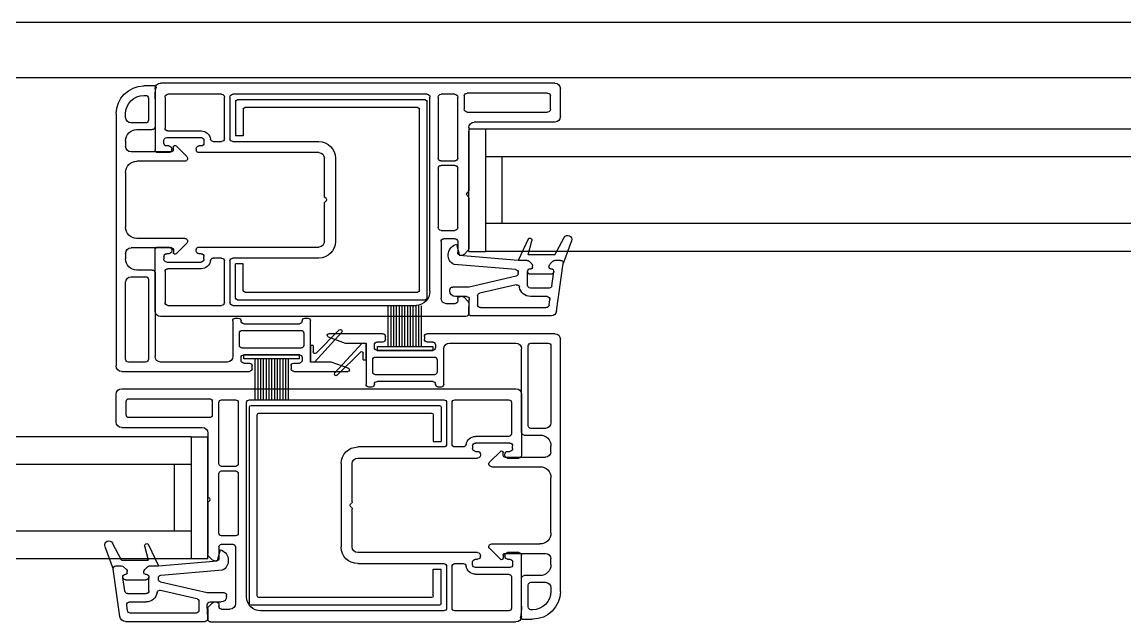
# Model space of a CAD drawing. Header units: millimetres. Extents: x -33000 to 294000, y 0 to 42408.
# Drawn here: x 197279.3 to 197477.9, y 12041.6 to 12149.6 of the extents above; entities that cross this region are included whole.
import ezdxf

# ---------------------------------------------------------------- set-up
doc = ezdxf.new("R2010")
doc.units = ezdxf.units.MM
doc.header["$LTSCALE"] = 50
doc.layers.add('arch', color=8, linetype='Continuous')

# ---------------------------------------------------------------- blocks, each defined once
blk = doc.blocks.new('A$C310D5BF5')
for p, q in [((1418, 0), (52, 0)), ((696, -11), (767, -11)), ((768.1, -11.5), (770, -11.5)), ((695, -17), (695, -12)), ((696.8, -15.7), (696.8, -13.3)), ((697.3, -12.8), (711.8, -12.8)), ((712.3, -13.3), (712.3, -15.7)), ((713.5, -24.5), (713.5, -13.5)), ((714, -13), (716.5, -13)), ((717, -13.5), (717, -24.5)), ((718.5, -48.5), (718.5, -13.5)), ((719, -13), (754, -13)), ((754.5, -13.5), (754.5, -21)), ((755.5, -21), (755.5, -13.5)), ((756, -13), (765.7, -13)), ((766.2, -13.5), (766.2, -19.1)), ((768, -12), (768, -23)), ((768, -13.82), (768, -18.85)), ((769.2, -13.7), (769.2, -17.65)), ((770, -13.2), (769.7, -13.2)), ((719, -49.7), (719, -14.3)), ((719.3, -14), (753.2, -14)), ((720.4, -48.3), (720.4, -15.7)), ((720.7, -15.4), (751.8, -15.4)), ((752.1, -15.7), (752.1, -20.5)), ((753.5, -14.3), (753.5, -20.5)), ((711.8, -16.2), (697.3, -16.2)), ((773.3, -17.15), (773.3, -16.5)), ((775, -16.5), (775, -61.9)), ((696, -18), (710.5, -18)), ((711.5, -19), (711.5, -30.38)), ((765.7, -19.6), (759.7, -19.6)), ((771.3, -19.35), (768.5, -19.35)), ((769.7, -18.15), (772.3, -18.15)), ((754, -21.5), (738.5, -21.5)), ((752.1, -20.5), (753.5, -20.5)), ((757.52, -21.5), (756, -21.5)), ((759.2, -21.3), (759.2, -21.8)), ((765.9, -20.8), (759.7, -20.8)), ((766.4, -21.8), (766.4, -21.3)), ((773.3, -21.35), (773.3, -22.35)), ((738.5, -23.5), (760.1, -23.5)), ((759.7, -22.3), (760.1, -22.3)), ((760.6, -22.8), (760.6, -23)), ((764.19, -22.29), (762.28, -24.2)), ((764.7, -23.05), (764.7, -22.5)), ((765, -23), (765, -22.8)), ((765, -23.35), (772.3, -23.35)), ((765.5, -22.3), (765.9, -22.3)), ((765.5, -23.5), (767.5, -23.5)), ((716.5, -25), (714, -25)), ((714, -25.8), (716.5, -25.8)), ((735.5, -24.5), (735.5, -39.5)), ((737.5, -31.38), (737.5, -24.5)), ((762.63, -25.05), (771.3, -25.05)), ((713.5, -37), (713.5, -26.3)), ((717, -26.3), (717, -37)), ((773.3, -27.05), (773.3, -36.95)), ((711.5, -31.62), (711.5, -40.79)), ((711.79, -30.79), (711.59, -30.59)), ((711.79, -31.21), (711.59, -31.41)), ((737.21, -31.79), (737.41, -31.59)), ((737.21, -32.21), (737.41, -32.41)), ((737.5, -39.5), (737.5, -32.62)), ((716.5, -37.5), (714, -37.5)), ((692.99, -39.39), (694.48, -43.47)), ((695.98, -41.9), (694.33, -38.79)), ((700.82, -41.9), (700.14, -39.37)), ((700.83, -39.11), (702.6, -42.9)), ((713.5, -39.5), (713.5, -41.5)), ((714, -39), (716, -39)), ((716.5, -39.5), (716.5, -49.7)), ((762.63, -38.95), (771.3, -38.95)), ((711.65, -41.15), (712.35, -41.85)), ((713.73, -40), (713.2, -42)), ((760.1, -40.5), (738.5, -40.5)), ((759.7, -41.7), (760.1, -41.7)), ((760.6, -41.2), (760.6, -41)), ((764.19, -41.71), (762.28, -39.8)), ((764.7, -40.95), (764.7, -41.5)), ((765, -40.65), (772.3, -40.65)), ((765, -41), (765, -41.2)), ((767.5, -40.5), (765.5, -40.5)), ((765.5, -41.7), (765.9, -41.7)), ((768, -52), (768, -41)), ((773.3, -41.65), (773.3, -42.65)), ((695.68, -52.04), (694.48, -43.47)), ((694.97, -42.9), (695.99, -42.9)), ((694.97, -42.9), (695.99, -42.9)), ((695.98, -41.9), (700.82, -41.9)), ((696.85, -43.55), (696.34, -43.05)), ((696.85, -43.55), (696.34, -43.05)), ((700.14, -43.55), (700.65, -43.05)), ((700.14, -43.55), (700.65, -43.05)), ((701, -42.9), (702.6, -42.9)), ((701, -42.9), (702.6, -42.9)), ((702.6, -42.9), (713.2, -42)), ((703.05, -44.57), (714.14, -43.63)), ((712.71, -42), (713, -42)), ((738.5, -42.5), (754, -42.5)), ((752.1, -43.5), (753.5, -43.5)), ((752.1, -48.3), (752.1, -43.5)), ((753.5, -49.7), (753.5, -43.5)), ((754.5, -43), (754.5, -50.5)), ((755.5, -50.5), (755.5, -43)), ((756, -42.5), (757.52, -42.5)), ((759.2, -42.7), (759.2, -42.2)), ((765.9, -43.2), (759.7, -43.2)), ((766.4, -42.2), (766.4, -42.7)), ((696.55, -47.47), (696.2, -44.97)), ((696.7, -44.4), (696.8, -44.4)), ((696.7, -44.4), (696.8, -44.4)), ((696.7, -45.4), (700.4, -45.4)), ((697, -44.2), (697, -43.91)), ((697, -44.2), (697, -43.91)), ((700, -44.2), (700, -43.91)), ((700, -44.2), (700, -43.91)), ((700.2, -44.4), (700.4, -44.4)), ((700.2, -44.4), (700.4, -44.4)), ((700.9, -47.4), (700.9, -44.9)), ((702.6, -45.27), (702.6, -45.07)), ((759.7, -44.4), (765.7, -44.4)), ((766.2, -44.9), (766.2, -50.5)), ((768, -45.15), (768, -60.2)), ((768.5, -44.65), (771.3, -44.65)), ((702.98, -45.76), (711.4, -47.7)), ((702.98, -47.3), (709.51, -48.8)), ((769.2, -46.35), (769.2, -60.7)), ((772.3, -45.85), (769.7, -45.85)), ((773.3, -60.7), (773.3, -46.85)), ((697.05, -47.9), (700.4, -47.9)), ((697.4, -49.4), (700.4, -49.4)), ((709.9, -49.29), (709.9, -50.9)), ((711.4, -47.7), (714.4, -47.7)), ((712.35, -49.55), (711.65, -50.25)), ((711.91, -49.4), (713.9, -49.4)), ((712.71, -49.4), (713, -49.4)), ((714.9, -48.4), (714.9, -48.2)), ((751.8, -48.6), (720.7, -48.6)), ((697.04, -50.97), (696.9, -49.97)), ((709.4, -51.4), (697.54, -51.4)), ((711.5, -52.38), (711.41, -49.92)), ((711.5, -50.61), (711.5, -52.5)), ((713.5, -49.9), (713.5, -50.2)), ((714, -50.7), (715.5, -50.7)), ((753.2, -50), (719.3, -50)), ((754, -51), (721, -51)), ((765.7, -51), (756, -51)), ((696.67, -52.9), (711, -52.9)), ((712, -53), (767, -53)), ((741, -53.3), (740.5, -53.3)), ((753.5, -53.3), (753, -53.3)), ((740, -61.2), (740, -53.8)), ((752.3, -55.5), (741.7, -55.5)), ((752, -54.3), (742, -54.3)), ((754, -53.8), (754, -60.2)), ((695, -102.5), (695, -57.1)), ((696, -56.1), (719, -56.1)), ((719.5, -56.6), (719.5, -57.1)), ((726.5, -57.1), (726.5, -56.6)), ((727, -56.1), (736.7, -56.1)), ((736.8, -56.68), (733.73, -57.8)), ((741.2, -56), (741.2, -58.2)), ((752.8, -58.2), (752.8, -56)), ((696.7, -58.3), (696.7, -72.15)), ((700.3, -57.8), (697.2, -57.8)), ((700.8, -72.65), (700.8, -58.3)), ((702, -73.85), (702, -58.8)), ((715, -57.8), (703, -57.8)), ((716, -65.2), (716, -58.8)), ((717.5, -58.1), (717.5, -58.6)), ((718, -57.6), (719, -57.6)), ((718, -59.1), (728, -59.1)), ((727, -57.6), (728, -57.6)), ((728.5, -58.6), (728.5, -58.1)), ((730, -57.8), (730, -65.2)), ((733.73, -57.8), (730, -57.8)), ((741.7, -58.7), (752.3, -58.7)), ((717.2, -60.8), (717.2, -63)), ((728.3, -60.3), (717.7, -60.3)), ((728.8, -63), (728.8, -60.8)), ((733.2, -62.32), (736.27, -61.2)), ((736.27, -61.2), (740, -61.2)), ((741.5, -60.4), (741.5, -60.9)), ((752, -59.9), (742, -59.9)), ((743, -61.4), (742, -61.4)), ((752, -61.4), (751, -61.4)), ((752.5, -60.9), (752.5, -60.4)), ((755, -61.2), (767, -61.2)), ((769.7, -61.2), (772.8, -61.2)), ((717.7, -63.5), (728.3, -63.5)), ((743, -62.9), (733.3, -62.9)), ((743.5, -61.9), (743.5, -62.4)), ((750.5, -62.4), (750.5, -61.9)), ((774, -62.9), (751, -62.9)), ((718, -64.7), (728, -64.7)), ((702, -67), (702, -78)), ((774, -66), (703, -66)), ((716.5, -65.7), (717, -65.7)), ((729, -65.7), (729.5, -65.7)), ((775, -72), (775, -67)), ((703.8, -68.5), (703.8, -74.1)), ((714, -68), (704.3, -68)), ((714.5, -76), (714.5, -68.5)), ((715.5, -68.5), (715.5, -76)), ((751, -68), (716, -68)), ((716.5, -69.3), (716.5, -75.5)), ((750.7, -69), (716.8, -69)), ((751, -104.7), (751, -69.3)), ((751.5, -103.5), (751.5, -68.5)), ((753, -68.5), (753, -79.5)), ((756, -68), (753.5, -68)), ((756.5, -79.5), (756.5, -68.5)), ((757.7, -68.3), (757.7, -70.7)), ((772.7, -67.8), (758.2, -67.8)), ((773.2, -70.7), (773.2, -68.3)), ((717.9, -70.7), (717.9, -75.5)), ((749.3, -70.4), (718.2, -70.4)), ((749.6, -103.3), (749.6, -70.7)), ((758.2, -71.2), (772.7, -71.2)), ((697.7, -73.15), (700.3, -73.15)), ((774, -73), (759.5, -73)), ((701.5, -74.35), (698.7, -74.35)), ((704.3, -74.6), (710.3, -74.6)), ((758.5, -74), (758.5, -85.38)), ((696.7, -77.35), (696.7, -76.35)), ((703.6, -76.8), (703.6, -76.3)), ((704.1, -75.8), (710.3, -75.8)), ((704.5, -77.3), (704.1, -77.3)), ((705.81, -77.29), (707.72, -79.2)), ((710.3, -77.3), (709.9, -77.3)), ((710.8, -76.3), (710.8, -76.8)), ((712.48, -76.5), (714, -76.5)), ((716, -76.5), (731.5, -76.5)), ((717.9, -75.5), (716.5, -75.5)), ((705, -78.35), (697.7, -78.35)), ((704.5, -78.5), (702.5, -78.5)), ((705, -78), (705, -77.8)), ((705.3, -78.05), (705.3, -77.5)), ((709.4, -77.8), (709.4, -78)), ((731.5, -78.5), (709.9, -78.5)), ((707.37, -80.05), (698.7, -80.05)), ((732.5, -86.38), (732.5, -79.5)), ((734.5, -79.5), (734.5, -94.5)), ((753, -81.3), (753, -92)), ((753.5, -80), (756, -80)), ((756, -80.8), (753.5, -80.8)), ((756.5, -92), (756.5, -81.3)), ((696.7, -91.95), (696.7, -82.05)), ((732.79, -86.79), (732.59, -86.59)), ((732.79, -87.21), (732.59, -87.41)), ((758.21, -85.79), (758.41, -85.59)), ((758.21, -86.21), (758.41, -86.41)), ((758.5, -86.62), (758.5, -95.79)), ((732.5, -94.5), (732.5, -87.62)), ((753.5, -92.5), (756, -92.5)), ((707.37, -93.95), (698.7, -93.95)), ((705.81, -96.71), (707.72, -94.8)), ((753.5, -94.5), (753.5, -104.7)), ((756, -94), (754, -94)), ((756.27, -95), (756.8, -97)), ((756.5, -94.5), (756.5, -96.5)), ((769.17, -94.11), (767.4, -97.9)), ((769.18, -96.9), (769.86, -94.37)), ((774.02, -96.9), (775.67, -93.79)), ((777.01, -94.39), (775.52, -98.47)), ((696.7, -97.65), (696.7, -96.65)), ((705, -95.65), (697.7, -95.65)), ((702, -107), (702, -96)), ((702.5, -95.5), (704.5, -95.5)), ((703.6, -97.2), (703.6, -97.7)), ((704.5, -96.7), (704.1, -96.7)), ((705, -96), (705, -96.2)), ((705.3, -95.95), (705.3, -96.5)), ((709.4, -96.2), (709.4, -96)), ((709.9, -95.5), (731.5, -95.5)), ((710.3, -96.7), (709.9, -96.7)), ((710.8, -97.7), (710.8, -97.2)), ((767.4, -97.9), (756.8, -97)), ((757.29, -97), (757, -97)), ((758.35, -96.15), (757.65, -96.85)), ((774.02, -96.9), (769.18, -96.9)), ((704.1, -98.2), (710.3, -98.2)), ((714, -97.5), (712.48, -97.5)), ((714.5, -105.5), (714.5, -98)), ((715.5, -98), (715.5, -105.5)), ((731.5, -97.5), (716, -97.5)), ((717.9, -98.5), (716.5, -98.5)), ((716.5, -104.7), (716.5, -98.5)), ((717.9, -103.3), (717.9, -98.5)), ((766.95, -99.57), (755.86, -98.63)), ((769, -97.9), (767.4, -97.9)), ((769, -97.9), (767.4, -97.9)), ((769.86, -98.55), (769.35, -98.05)), ((769.86, -98.55), (769.35, -98.05)), ((770, -99.2), (770, -98.91)), ((770, -99.2), (770, -98.91)), ((773, -99.2), (773, -98.91)), ((773, -99.2), (773, -98.91)), ((773.15, -98.55), (773.66, -98.05)), ((773.15, -98.55), (773.66, -98.05)), ((775.03, -97.9), (774.01, -97.9)), ((775.03, -97.9), (774.01, -97.9)), ((774.32, -107.04), (775.52, -98.47)), ((700.3, -100.85), (697.7, -100.85)), ((698.7, -99.65), (701.5, -99.65)), ((702, -105.18), (702, -100.15)), ((703.8, -99.9), (703.8, -105.5)), ((710.3, -99.4), (704.3, -99.4)), ((767.02, -100.76), (758.6, -102.7)), ((767.4, -100.27), (767.4, -100.07)), ((769.1, -102.4), (769.1, -99.9)), ((769.8, -99.4), (769.6, -99.4)), ((769.8, -99.4), (769.6, -99.4)), ((773.3, -100.4), (769.6, -100.4)), ((773.3, -99.4), (773.2, -99.4)), ((773.3, -99.4), (773.2, -99.4)), ((773.45, -102.47), (773.8, -99.97)), ((696.7, -101.85), (696.7, -102.5)), ((700.8, -105.3), (700.8, -101.35)), ((755.1, -103.4), (755.1, -103.2)), ((758.6, -102.7), (755.6, -102.7)), ((767.02, -102.3), (760.49, -103.8)), ((772.95, -102.9), (769.6, -102.9)), ((716.8, -105), (750.7, -105)), ((718.2, -103.6), (749.3, -103.6)), ((758.09, -104.4), (756.1, -104.4)), ((756.5, -104.9), (756.5, -105.2)), ((757.29, -104.4), (757, -104.4)), ((757.65, -104.55), (758.35, -105.25)), ((758.5, -107.38), (758.59, -104.92)), ((760.1, -104.29), (760.1, -105.9)), ((772.6, -104.4), (769.6, -104.4)), ((772.96, -105.97), (773.1, -104.97)), ((700, -105.8), (700.3, -105.8)), ((704.3, -106), (714, -106)), ((716, -106), (749, -106)), ((756, -105.7), (754.5, -105.7)), ((758.5, -105.61), (758.5, -107.5)), ((760.6, -106.4), (772.46, -106.4)), ((701.9, -107.5), (700, -107.5)), ((758, -108), (703, -108)), ((773.33, -107.9), (759, -107.9))]:
    blk.add_line(p, q)
at = {"lineweight": -3}
for p, q in [((97.5, -19.28), (708.5, -19.28)), ((708.5, -19.28), (711.5, -19.28)), ((708.5, -19.28), (708.5, -41.28)), ((711.5, -41.28), (711.5, -19.65)), ((97.5, -24.28), (708.5, -24.28)), ((97.5, -36.28), (708.5, -36.28)), ((97.5, -41.28), (708.5, -41.28)), ((711.5, -41.28), (708.5, -41.28)), ((738.99, -59.59), (734.82, -55.42)), ((739.3, -61.2), (734.38, -55.83)), ((730.7, -57.8), (730, -57.8)), ((730, -60.8), (730, -57.8)), ((730.7, -57.8), (735.62, -63.17)), ((731.01, -59.41), (735.18, -63.58)), ((739.5, -58.2), (740, -58.2)), ((739.5, -58.2), (739.5, -59.38)), ((740, -58.2), (740, -61.2)), ((730.5, -60.8), (730, -60.8)), ((730.5, -60.8), (730.5, -59.62)), ((739.3, -61.2), (740, -61.2)), ((761.5, -74.65), (758.5, -74.65)), ((758.5, -96.65), (758.5, -74.65)), ((761.5, -74.65), (1372.5, -74.65)), ((761.5, -74.65), (761.5, -96.65)), ((761.5, -79.65), (1372.5, -79.65)), ((761.5, -91.65), (1372.5, -91.65)), ((758.5, -96.65), (761.5, -96.65)), ((761.5, -96.65), (1372.5, -96.65))]:
    blk.add_line(p, q, dxfattribs=at)
at = {"linetype": 'Continuous', "lineweight": -3}
for p, q in [((705.5, -36.28), (705.5, -24.28)), ((764.5, -91.65), (764.5, -79.65))]:
    blk.add_line(p, q, dxfattribs=at)
at = {"ltscale": 0.5}
for p, q in [((720, -58.4), (720, -51.1)), ((720.5, -58.4), (720.5, -51.1)), ((721, -58.4), (721, -51.1)), ((721.5, -58.4), (721.5, -51.1)), ((722, -58.4), (722, -51.1)), ((722.5, -58.4), (722.5, -51.1)), ((723, -58.4), (723, -51.1)), ((723.5, -58.4), (723.5, -51.1)), ((724, -58.4), (724, -51.1)), ((724.5, -58.4), (724.5, -51.1)), ((725, -58.4), (725, -51.1)), ((725.5, -58.4), (725.5, -51.1)), ((726, -58.4), (726, -51.1)), ((728, -58.4), (718, -58.4)), ((718, -58.4), (718, -59.1)), ((728, -59.1), (718, -59.1)), ((728, -58.4), (728, -59.1)), ((742, -59.9), (752, -59.9)), ((742, -60.6), (742, -59.9)), ((742, -60.6), (752, -60.6)), ((744, -60.6), (744, -67.9)), ((744.5, -60.6), (744.5, -67.9)), ((745, -60.6), (745, -67.9)), ((745.5, -60.6), (745.5, -67.9)), ((746, -60.6), (746, -67.9)), ((746.5, -60.6), (746.5, -67.9)), ((747, -60.6), (747, -67.9)), ((747.5, -60.6), (747.5, -67.9)), ((748, -60.6), (748, -67.9)), ((748.5, -60.6), (748.5, -67.9)), ((749, -60.6), (749, -67.9)), ((749.5, -60.6), (749.5, -67.9)), ((750, -60.6), (750, -67.9)), ((752, -60.6), (752, -59.9))]:
    blk.add_line(p, q, dxfattribs=at)
for centre, radius, start, end in [((696, -12), 1, 90, 180), ((767, -12), 1, 0, 90), ((768.1, -11.8), 0.3, 90, 191.3092), ((758, -13.82), 10, 0, 11.3092), ((770, -16.5), 5, 0, 90), ((697.3, -13.3), 0.5, 90, 180), ((711.8, -13.3), 0.5, 0, 90), ((714, -13.5), 0.5, 90, 180), ((716.5, -13.5), 0.5, 0, 90), ((719, -13.5), 0.5, 90, 180), ((754, -13.5), 0.5, 360, 90), ((756, -13.5), 0.5, 90, 180), ((765.7, -13.5), 0.5, 0, 90), ((769.7, -13.7), 0.5, 90, 180), ((770, -16.5), 3.3, 0, 90), ((697.3, -15.7), 0.5, 180, 270), ((711.8, -15.7), 0.5, 270, 0), ((719.3, -14.3), 0.3, 90, 180), ((720.7, -15.7), 0.3, 90, 180), ((751.8, -15.7), 0.3, 0, 90), ((753.2, -14.3), 0.3, 0, 90), ((696, -17), 1, 180, 270), ((769.7, -17.65), 0.5, 180, 270), ((772.3, -17.15), 1, 270, 0), ((710.5, -19), 1, 0, 90), ((759.7, -21.3), 1.7, 90, 172.1625), ((765.7, -19.1), 0.5, 270, 0), ((768.5, -18.85), 0.5, 180, 270), ((771.3, -21.35), 2, 0, 90), ((738.5, -24.5), 3, 90, 180), ((754, -21), 0.5, 270, 360), ((756, -21), 0.5, 180, 270), ((757.52, -21), 0.5, 270, 352.1625), ((759.7, -21.3), 0.5, 90, 180), ((759.7, -21.8), 0.5, 180, 270), ((765.9, -21.3), 0.5, 0, 90), ((765.9, -21.8), 0.5, 270, 0), ((738.5, -24.5), 1, 90, 180), ((760.1, -22.8), 0.5, 0, 90), ((760.1, -23), 0.5, 270, 0), ((764.4, -22.5), 0.3, 359.9886, 135), ((765, -23.05), 0.3, 180, 270.0114), ((765.5, -22.8), 0.5, 90, 180), ((765.5, -23), 0.5, 180, 270), ((767.5, -23), 0.5, 270, 0), ((772.3, -22.35), 1, 270, 0), ((714, -24.5), 0.5, 180, 270), ((714, -26.3), 0.5, 90, 180), ((716.5, -24.5), 0.5, 270, 0), ((716.5, -26.3), 0.5, 0, 90), ((762.63, -24.55), 0.5, 135, 270), ((771.3, -27.05), 2, 0, 90), ((711.8, -30.38), 0.3, 180, 225), ((711.8, -31.62), 0.3, 135, 180), ((711.58, -31), 0.3, 315, 45), ((737.2, -31.38), 0.3, 315, 0), ((737.42, -32), 0.3, 135, 225), ((737.2, -32.62), 0.3, 0, 45), ((714, -37), 0.5, 180, 270), ((716.5, -37), 0.5, 270, 0), ((771.3, -36.95), 2, 270, 0), ((693.68, -39.13), 0.735, 28, 200), ((700.5, -39.27), 0.37, 25, 195), ((714, -39.5), 0.5, 90, 180), ((716, -39.5), 0.5, 0, 90), ((738.5, -39.5), 3, 180, 270), ((738.5, -39.5), 1, 180, 270), ((762.63, -39.45), 0.5, 90, 225), ((712, -40.79), 0.5, 180, 224.9983), ((713, -41.5), 0.5, 270, 0), ((713.2, -41.93), 2, 306.7954, 74.4577), ((759.7, -42.2), 0.5, 90, 180), ((760.1, -41), 0.5, 0, 90), ((760.1, -41.2), 0.5, 270, 0), ((764.4, -41.5), 0.3, 225, 0.0114), ((765, -40.95), 0.3, 90, 180), ((765.5, -41), 0.5, 90, 180), ((765.5, -41.2), 0.5, 180, 270), ((765.9, -42.2), 0.5, 0, 90), ((767.5, -41), 0.5, 0, 90), ((772.3, -41.65), 1, 0, 90), ((694.97, -43.4), 0.5, 90, 188), ((694.97, -43.4), 0.5, 90, 188), ((695.99, -43.4), 0.5, 45, 90), ((695.99, -43.4), 0.5, 45, 90), ((696.5, -43.91), 0.5, 0, 45), ((696.5, -43.91), 0.5, 0, 45), ((700.5, -43.91), 0.5, 135, 180), ((700.5, -43.91), 0.5, 135, 180), ((701, -43.4), 0.5, 90, 135), ((701, -43.4), 0.5, 90, 135), ((712.71, -41.5), 0.5, 224.9983, 270), ((714.09, -43.13), 0.5, 274.8531, 306.7954), ((754, -43), 0.5, 0, 90), ((756, -43), 0.5, 90, 180), ((757.52, -43), 0.5, 7.8375, 90), ((759.7, -42.7), 1.7, 187.8375, 270), ((759.7, -42.7), 0.5, 180, 270), ((765.9, -42.7), 0.5, 270, 0), ((771.3, -42.65), 2, 270, 0), ((696.7, -44.9), 0.5, 90, 188), ((696.7, -44.9), 0.5, 90, 188), ((696.7, -44.9), 0.5, 188, 270), ((696.8, -44.2), 0.2, 270, 0), ((696.8, -44.2), 0.2, 270, 0), ((700.2, -44.2), 0.2, 180, 270), ((700.2, -44.2), 0.2, 180, 270), ((700.4, -44.9), 0.5, 0, 90), ((700.4, -44.9), 0.5, 0, 90), ((700.4, -44.9), 0.5, 270, 0), ((703.1, -45.07), 0.5, 94.8531, 180), ((703.1, -45.27), 0.5, 180, 257), ((765.7, -44.9), 0.5, 0, 90), ((768.5, -45.15), 0.5, 90, 180), ((697.05, -47.4), 0.5, 188, 270), ((700.4, -47.4), 0.5, 270, 0), ((702.87, -47.78), 0.5, 77, 171.1783), ((769.7, -46.35), 0.5, 90, 180), ((772.3, -46.85), 1, 0, 90), ((697.4, -49.9), 0.5, 90, 188), ((700.4, -47.4), 2, 270, 351.1783), ((709.4, -49.29), 0.5, 0, 77), ((711.91, -49.9), 0.5, 90, 182), ((712.71, -49.9), 0.5, 90, 135), ((713, -49.9), 0.5, 0, 90), ((713.9, -48.4), 1, 270, 0), ((714.4, -48.2), 0.5, 0, 90), ((721, -48.5), 2.5, 180, 270), ((720.7, -48.3), 0.3, 180, 270), ((751.8, -48.3), 0.3, 270, 0), ((697.54, -50.9), 0.5, 188, 270), ((709.4, -50.9), 0.5, 270, 0), ((712, -50.61), 0.5, 135, 180), ((714, -50.2), 0.5, 180, 270), ((715.5, -49.7), 1, 270, 0), ((719.3, -49.7), 0.3, 180, 270), ((753.2, -49.7), 0.3, 270, 0), ((754, -50.5), 0.5, 270, 0), ((756, -50.5), 0.5, 180, 270), ((765.7, -50.5), 0.5, 270, 0), ((696.67, -51.9), 1, 188, 270), ((711, -52.4), 0.5, 270, 2), ((712, -52.5), 0.5, 180, 270), ((740.5, -53.8), 0.5, 90, 180), ((741, -53.8), 0.5, 360, 90), ((753, -53.8), 0.5, 90, 180), ((753.5, -53.8), 0.5, 0, 90), ((767, -52), 1, 270, 0), ((741.7, -56), 0.5, 90, 180), ((742, -53.8), 0.5, 180, 270), ((752, -53.8), 0.5, 270, 0), ((752.3, -56), 0.5, 0, 90), ((696, -57.1), 1, 90, 180), ((719, -56.6), 0.5, 0, 90), ((719, -57.1), 0.5, 270, 0), ((727, -56.6), 0.5, 90, 180), ((727, -57.1), 0.5, 180, 270), ((736.7, -56.4), 0.3, 290, 90), ((697.2, -58.3), 0.5, 90, 180), ((700.3, -58.3), 0.5, 0, 90), ((703, -58.8), 1, 90, 180), ((715, -58.8), 1, 0, 90), ((718, -58.1), 0.5, 90, 180), ((718, -58.6), 0.5, 180, 270), ((728, -58.1), 0.5, 0, 90), ((728, -58.6), 0.5, 270, 0), ((741.7, -58.2), 0.5, 180, 270), ((752.3, -58.2), 0.5, 270, 0), ((717.7, -60.8), 0.5, 90, 180), ((728.3, -60.8), 0.5, 0, 90), ((742, -60.4), 0.5, 90, 180), ((742, -60.9), 0.5, 180, 270), ((743, -61.9), 0.5, 0, 90), ((751, -61.9), 0.5, 90, 180), ((752, -60.4), 0.5, 0, 90), ((752, -60.9), 0.5, 270, 0), ((755, -60.2), 1, 180, 270), ((767, -60.2), 1, 270, 360), ((769.7, -60.7), 0.5, 180, 270), ((772.8, -60.7), 0.5, 270, 0), ((717.7, -63), 0.5, 180, 270), ((728.3, -63), 0.5, 270, 0), ((733.3, -62.6), 0.3, 110, 270), ((743, -62.4), 0.5, 270, 0), ((751, -62.4), 0.5, 180, 270), ((774, -61.9), 1, 270, 0), ((716.5, -65.2), 0.5, 180, 270), ((717, -65.2), 0.5, 270, 360), ((718, -65.2), 0.5, 90, 180), ((728, -65.2), 0.5, 0, 90), ((729, -65.2), 0.5, 180, 270), ((729.5, -65.2), 0.5, 270, 360), ((703, -67), 1, 90, 180), ((774, -67), 1, 0, 90), ((704.3, -68.5), 0.5, 90, 180), ((714, -68.5), 0.5, 0, 90), ((716, -68.5), 0.5, 90, 180), ((716.8, -69.3), 0.3, 90, 180), ((750.7, -69.3), 0.3, 0, 90), ((751, -68.5), 0.5, 0, 90), ((753.5, -68.5), 0.5, 90, 180), ((756, -68.5), 0.5, 0, 90), ((758.2, -68.3), 0.5, 90, 180), ((772.7, -68.3), 0.5, 0, 90), ((718.2, -70.7), 0.3, 90, 180), ((749.3, -70.7), 0.3, 0, 90), ((758.2, -70.7), 0.5, 180, 270), ((772.7, -70.7), 0.5, 270, 0), ((697.7, -72.15), 1, 180, 270), ((700.3, -72.65), 0.5, 270, 0), ((759.5, -74), 1, 90, 180), ((774, -72), 1, 270, 0), ((698.7, -76.35), 2, 90, 180), ((701.5, -73.85), 0.5, 270, 360), ((704.3, -74.1), 0.5, 180, 270), ((710.3, -76.3), 1.7, 7.8375, 90), ((697.7, -77.35), 1, 180, 270), ((704.1, -76.3), 0.5, 90, 180), ((704.1, -76.8), 0.5, 180, 270), ((704.5, -77.8), 0.5, 0, 90), ((705.6, -77.5), 0.3, 45, 180.0114), ((709.9, -77.8), 0.5, 90, 180), ((710.3, -76.3), 0.5, 0, 90), ((710.3, -76.8), 0.5, 270, 0), ((712.48, -76), 0.5, 187.8375, 270), ((714, -76), 0.5, 270, 0), ((716, -76), 0.5, 180, 270), ((731.5, -79.5), 3, 0, 90), ((702.5, -78), 0.5, 180, 270), ((704.5, -78), 0.5, 270, 0), ((705, -78.05), 0.3, 270, 0), ((707.37, -79.55), 0.5, 270, 45), ((709.9, -78), 0.5, 180, 270), ((731.5, -79.5), 1, 0, 90), ((698.7, -82.05), 2, 90, 180), ((753.5, -79.5), 0.5, 180, 270), ((753.5, -81.3), 0.5, 90, 180), ((756, -79.5), 0.5, 270, 0), ((756, -81.3), 0.5, 0, 90), ((758.2, -85.38), 0.3, 315, 0), ((732.8, -86.38), 0.3, 180, 225), ((732.58, -87), 0.3, 315, 45), ((758.42, -86), 0.3, 135, 225), ((758.2, -86.62), 0.3, 0, 45), ((732.8, -87.62), 0.3, 135, 180), ((698.7, -91.95), 2, 180, 270), ((753.5, -92), 0.5, 180, 270), ((756, -92), 0.5, 270, 0), ((707.37, -94.45), 0.5, 315, 90), ((731.5, -94.5), 3, 270, 0), ((731.5, -94.5), 1, 270, 0), ((754, -94.5), 0.5, 90, 180), ((756.8, -96.93), 2, 105.5423, 233.2046), ((756, -94.5), 0.5, 0, 90), ((769.5, -94.27), 0.37, 345, 155), ((776.32, -94.13), 0.735, 340, 152), ((697.7, -96.65), 1, 90, 180), ((702.5, -96), 0.5, 90, 180), ((704.1, -97.2), 0.5, 90, 180), ((704.5, -96), 0.5, 0, 90), ((704.5, -96.2), 0.5, 270, 0), ((705, -95.95), 0.3, 0, 90.0114), ((705.6, -96.5), 0.3, 179.9886, 315), ((709.9, -96), 0.5, 90, 180), ((709.9, -96.2), 0.5, 180, 270), ((710.3, -97.2), 0.5, 0, 90), ((757, -96.5), 0.5, 180, 270), ((757.29, -96.5), 0.5, 270, 315.0017), ((758, -95.79), 0.5, 315.0017, 0), ((698.7, -97.65), 2, 180, 270), ((704.1, -97.7), 0.5, 180, 270), ((710.3, -97.7), 0.5, 270, 0), ((710.3, -97.7), 1.7, 270, 352.1625), ((712.48, -98), 0.5, 90, 172.1625), ((714, -98), 0.5, 0, 90), ((716, -98), 0.5, 90, 180), ((755.91, -98.13), 0.5, 233.2046, 265.1469), ((769, -98.4), 0.5, 45, 90), ((769, -98.4), 0.5, 45, 90), ((769.8, -99.2), 0.2, 270, 0), ((769.8, -99.2), 0.2, 270, 0), ((769.5, -98.91), 0.5, 0, 45), ((769.5, -98.91), 0.5, 0, 45), ((773.5, -98.91), 0.5, 135, 180), ((773.5, -98.91), 0.5, 135, 180), ((773.2, -99.2), 0.2, 180, 270), ((773.2, -99.2), 0.2, 180, 270), ((774.01, -98.4), 0.5, 90, 135), ((774.01, -98.4), 0.5, 90, 135), ((775.03, -98.4), 0.5, 352, 90), ((775.03, -98.4), 0.5, 352, 90), ((697.7, -101.85), 1, 90, 180), ((700.3, -101.35), 0.5, 0, 90), ((701.5, -100.15), 0.5, 0, 90), ((704.3, -99.9), 0.5, 90, 180), ((766.9, -100.07), 0.5, 0, 85.1469), ((766.9, -100.27), 0.5, 283, 0), ((769.6, -99.9), 0.5, 90, 180), ((769.6, -99.9), 0.5, 90, 180), ((769.6, -99.9), 0.5, 180, 270), ((773.3, -99.9), 0.5, 352, 90), ((773.3, -99.9), 0.5, 352, 90), ((773.3, -99.9), 0.5, 270, 352), ((700, -102.5), 5, 180, 270), ((700, -102.5), 3.3, 180, 270), ((755.6, -103.2), 0.5, 90, 180), ((767.13, -102.78), 0.5, 8.8217, 103), ((769.6, -102.4), 2, 188.8217, 270), ((769.6, -102.4), 0.5, 180, 270), ((772.95, -102.4), 0.5, 270, 352), ((712, -105.18), 10, 180, 191.3092), ((716.8, -104.7), 0.3, 180, 270), ((718.2, -103.3), 0.3, 180, 270), ((749, -103.5), 2.5, 270, 0), ((749.3, -103.3), 0.3, 270, 0), ((750.7, -104.7), 0.3, 270, 0), ((754.5, -104.7), 1, 180, 270), ((756.1, -103.4), 1, 180, 270), ((756, -105.2), 0.5, 270, 0), ((757, -104.9), 0.5, 90, 180), ((757.29, -104.9), 0.5, 45, 90), ((758.09, -104.9), 0.5, 358, 90), ((758, -105.61), 0.5, 0, 45), ((760.6, -104.29), 0.5, 103, 180), ((772.6, -104.9), 0.5, 352, 90), ((700.3, -105.3), 0.5, 270, 0), ((701.9, -107.2), 0.3, 270, 11.3092), ((703, -107), 1, 180, 270), ((704.3, -105.5), 0.5, 180, 270), ((714, -105.5), 0.5, 270, 0), ((716, -105.5), 0.5, 180, 270), ((760.6, -105.9), 0.5, 180, 270), ((772.46, -105.9), 0.5, 270, 352), ((773.33, -106.9), 1, 270, 352), ((758, -107.5), 0.5, 270, 0), ((759, -107.4), 0.5, 178, 270)]:
    blk.add_arc(centre, radius, start, end)
at = {"lineweight": -3}
for centre, start, end in [((734.6, -55.63), 45, 222.5), ((730.8, -59.62), 45, 180), ((739.2, -59.38), 225, 0), ((735.4, -63.37), 225, 42.5)]:
    blk.add_arc(centre, 0.3, start, end, dxfattribs=at)

msp = doc.modelspace()

# ---------------------------------------------------------------- linework, layer by layer
at = {"layer": 'arch'}
msp.add_line((196166.21, 12139.6), (199766.21, 12139.6), dxfattribs=at)

# ---------------------------------------------------------------- block references
at = {"layer": 'arch', "lineweight": -3, "xscale": -1}
msp.add_blockref('A$C310D5BF5', (198071.21, 12149.6), dxfattribs=at)

doc.saveas('drawing.dxf')
